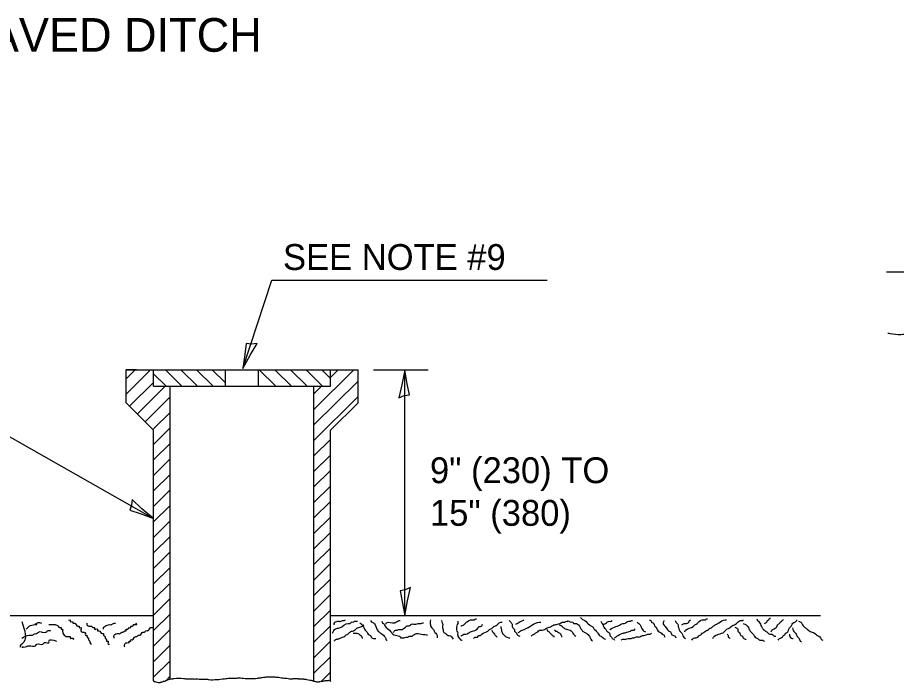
# Model space of a CAD drawing. Extents: x 100768 to 101448, y 100037 to 100477.
# Drawn here: x 101119.1 to 101193.5, y 100299.6 to 100355.9 of the extents above; entities that cross this region are included whole.
import ezdxf

# ---------------------------------------------------------------- set-up
doc = ezdxf.new("R2010")
doc.units = 0
for name, color, linetype in [('Design_PR_Roadway Dimensions', 7, 'Continuous'), ('Design_PR_Roadway Notes', 7, 'Continuous'), ('Landscaping_Elements', 7, 'Continuous'), ('Level 35', 7, 'Continuous'), ('Level 43', 7, 'Continuous'), ('Level 53', 7, 'Continuous'), ('Sheets_General Details', 7, 'Continuous')]:
    doc.layers.add(name, color=color, linetype=linetype)

msp = doc.modelspace()

# ---------------------------------------------------------------- linework, layer by layer
at = {"layer": 'Design_PR_Roadway Notes'}
for p, q in [((101138.195, 100326.165), (101140.627, 100333.65)), ((101140.627, 100333.65), (101163.915, 100333.65)), ((101106.534, 100327.149), (101130.641, 100313.478))]:
    msp.add_line(p, q, dxfattribs=at)
for points in [[(101139.401, 100328.27), (101138.907, 100328.227), (101138.469, 100328.291), (101138.366, 100327.358), (101138.195, 100326.165), (101138.806, 100327.298)], [(101128.821, 100315.081), (101128.764, 100314.589), (101128.613, 100314.172), (101129.507, 100313.885), (101130.642, 100313.478), (101129.653, 100314.303)]]:
    msp.add_lwpolyline(points, close=True, dxfattribs=at)
at = {"layer": 'Landscaping_Elements'}
for p, q in [((101089.192, 100305.252), (101130.639, 100305.252)), ((101145.591, 100305.252), (101187.038, 100305.252))]:
    msp.add_line(p, q, dxfattribs=at)
for points in [[(101119.483, 100304.747), (101119.483, 100302.837), (101119.356, 100302.708), (101119.356, 100302.582)], [(101119.867, 100304.109), (101120.123, 100304.363), (101120.637, 100304.49), (101120.764, 100304.49), (101120.637, 100304.49), (101120.764, 100304.618), (101121.148, 100304.618)], [(101121.789, 100304.49), (101122.303, 100304.49), (101122.557, 100304.363), (101122.687, 100304.237), (101122.814, 100304.237), (101122.814, 100304.109), (101122.944, 100304.109), (101122.944, 100303.979), (101123.455, 100303.473), (101123.581, 100303.473), (101123.581, 100303.347), (101123.839, 100303.347), (101123.839, 100303.218)], [(101123.455, 100304.871), (101123.581, 100304.871), (101123.581, 100304.747), (101123.711, 100304.747), (101123.839, 100304.618), (101123.969, 100304.618), (101124.222, 100304.363), (101124.353, 100304.363), (101124.353, 100304.237), (101124.48, 100304.237), (101124.48, 100303.979), (101124.61, 100303.857), (101124.736, 100303.857), (101124.866, 100303.728), (101124.866, 100303.598), (101124.994, 100303.598), (101124.994, 100303.473), (101125.12, 100303.347), (101125.12, 100303.218), (101125.25, 100303.088), (101125.25, 100302.966), (101125.378, 100302.837)], [(101124.994, 100304.618), (101124.994, 100304.49), (101125.25, 100304.363), (101125.378, 100304.363), (101125.504, 100304.237), (101125.634, 100304.237), (101125.634, 100304.109), (101125.888, 100304.109), (101125.888, 100303.979), (101126.018, 100303.979), (101126.275, 100303.728), (101126.402, 100303.728), (101126.402, 100303.598), (101126.529, 100303.473), (101126.529, 100303.347), (101126.659, 100303.218), (101126.659, 100303.088), (101126.786, 100303.088), (101126.786, 100302.837), (101126.913, 100302.837)], [(101126.402, 100304.109), (101126.402, 100304.237), (101126.529, 100304.363), (101126.913, 100304.49), (101127.043, 100304.49), (101127.3, 100304.618), (101127.427, 100304.618)], [(101127.3, 100303.347), (101127.3, 100303.598), (101127.684, 100303.728), (101127.811, 100303.728), (101127.941, 100303.857), (101128.068, 100303.857), (101128.198, 100303.979), (101128.324, 100303.979), (101128.324, 100304.109), (101128.452, 100304.109), (101128.578, 100304.237), (101128.708, 100304.237), (101128.708, 100304.363), (101128.836, 100304.363), (101128.966, 100304.49), (101129.093, 100304.49), (101129.219, 100304.49), (101129.093, 100304.49), (101129.219, 100304.618)], [(101145.782, 100303.757), (101146.035, 100304.141), (101146.361, 100304.206), (101147.129, 100304.586), (101147.255, 100304.586), (101147.382, 100304.712), (101147.513, 100304.712), (101147.64, 100304.776), (101147.896, 100304.776)], [(101145.912, 100304.46), (101145.912, 100304.586), (101146.231, 100304.776), (101146.485, 100304.776), (101146.615, 100304.841), (101146.745, 100304.841), (101146.871, 100304.906)], [(101148.088, 100304.647), (101148.346, 100304.396), (101148.538, 100304.015), (101148.664, 100303.885), (101148.73, 100303.757), (101148.86, 100303.634), (101148.986, 100303.569), (101149.048, 100303.441), (101149.305, 100303.314), (101149.432, 100303.314)], [(101148.986, 100304.841), (101149.113, 100304.712), (101149.243, 100304.647), (101149.367, 100304.46), (101149.627, 100303.95), (101150.265, 100303.314), (101150.33, 100303.188), (101150.395, 100303.188)], [(101149.946, 100304.776), (101150.011, 100304.647), (101150.138, 100304.525), (101150.203, 100304.396), (101150.714, 100303.885), (101150.779, 100303.757), (101151.546, 100303.376), (101151.546, 100303.314)], [(101150.265, 100304.525), (101150.33, 100304.647), (101151.036, 100304.647), (101151.42, 100304.841), (101151.482, 100304.841)], [(101150.909, 100303.822), (101151.101, 100304.015), (101151.228, 100304.015), (101151.358, 100304.079), (101151.546, 100304.079), (101151.93, 100304.266), (101152.126, 100304.396), (101152.253, 100304.396), (101152.445, 100304.525), (101152.829, 100304.525), (101153.024, 100304.586), (101153.277, 100304.586), (101153.407, 100304.647), (101153.469, 100304.647)], [(101154.045, 100304.906), (101154.045, 100304.46), (101154.175, 100304.206), (101154.302, 100304.079), (101154.432, 100303.822), (101154.559, 100303.695), (101154.624, 100303.569), (101154.624, 100303.376)], [(101155.008, 100304.841), (101155.008, 100304.712), (101155.074, 100304.586), (101155.074, 100304.206), (101155.135, 100304.079), (101155.135, 100303.95), (101155.197, 100303.822), (101155.392, 100303.695), (101155.522, 100303.569), (101155.646, 100303.569), (101155.968, 100303.25)], [(101156.355, 100304.776), (101156.355, 100304.586), (101156.29, 100304.396), (101156.29, 100303.95), (101156.355, 100303.757), (101156.355, 100303.569), (101156.417, 100303.441), (101156.673, 100303.188), (101156.739, 100303.188)], [(101156.609, 100304.396), (101156.865, 100304.46), (101156.993, 100304.586), (101157.634, 100304.906), (101157.764, 100304.906), (101157.89, 100304.97), (101157.956, 100304.97)], [(101156.609, 100303.504), (101156.801, 100303.634), (101156.928, 100303.695), (101157.057, 100303.695), (101157.25, 100303.757), (101157.442, 100303.885), (101158.082, 100304.206), (101158.144, 100304.331), (101158.274, 100304.331), (101158.466, 100304.525)], [(101157.698, 100303.314), (101157.89, 100303.441), (101158.021, 100303.441), (101158.144, 100303.569), (101158.274, 100303.569), (101158.404, 100303.695), (101158.915, 100303.95), (101159.042, 100304.079), (101159.299, 100304.206), (101159.427, 100304.331), (101159.556, 100304.396), (101159.686, 100304.46), (101159.81, 100304.586), (101160.071, 100304.712), (101160.132, 100304.712)], [(101160.708, 100304.841), (101160.838, 100304.712), (101160.965, 100304.46), (101160.965, 100304.331), (101161.03, 100304.206), (101161.156, 100304.079), (101161.156, 100303.95), (101161.287, 100303.822), (101161.352, 100303.695), (101161.476, 100303.569), (101161.606, 100303.504)], [(101161.287, 100304.525), (101161.476, 100304.647), (101161.99, 100304.906)], [(101161.476, 100303.822), (101161.67, 100303.95), (101161.798, 100304.015), (101161.99, 100304.079), (101163.271, 100304.712), (101163.401, 100304.712)], [(101162.569, 100303.504), (101162.695, 100303.634), (101162.823, 100303.695), (101163.018, 100303.822), (101163.141, 100303.885), (101163.271, 100304.015), (101163.401, 100304.015), (101163.785, 100304.141), (101163.912, 100304.206), (101164.104, 100304.266), (101164.488, 100304.46), (101164.807, 100304.525), (101165.002, 100304.586), (101165.256, 100304.712), (101165.386, 100304.712), (101165.578, 100304.776), (101165.705, 100304.776), (101165.705, 100304.841)], [(101165.77, 100304.776), (101165.962, 100304.712), (101166.092, 100304.712), (101166.153, 100304.586), (101166.284, 100304.586), (101166.925, 100303.95), (101167.117, 100303.822), (101167.24, 100303.757), (101167.501, 100303.504), (101167.566, 100303.376), (101167.628, 100303.25), (101167.754, 100303.123)], [(101166.733, 100305.093), (101166.859, 100304.97), (101167.117, 100304.841), (101167.501, 100304.46), (101167.628, 100304.396), (101167.82, 100304.266), (101167.884, 100304.141), (101168.138, 100303.885), (101168.204, 100303.757), (101168.46, 100303.504), (101168.587, 100303.441), (101168.718, 100303.314), (101168.844, 100303.25)], [(101168.46, 100304.776), (101168.587, 100304.586), (101168.652, 100304.396), (101168.718, 100304.266), (101168.844, 100304.141), (101168.974, 100303.95), (101169.231, 100303.695), (101169.231, 100303.569), (101169.358, 100303.441), (101169.423, 100303.314), (101169.551, 100303.25), (101169.615, 100303.188)], [(101168.652, 100304.46), (101168.844, 100304.586), (101169.231, 100304.776), (101169.358, 100304.776), (101169.423, 100304.841)], [(101169.231, 100304.079), (101169.743, 100304.331), (101169.934, 100304.396), (101170.318, 100304.586), (101170.448, 100304.586), (101170.832, 100304.776), (101170.959, 100304.776), (101171.089, 100304.841), (101171.15, 100304.841)], [(101171.534, 100304.712), (101171.792, 100304.46), (101171.984, 100304.079), (101172.114, 100303.95), (101172.241, 100303.885)], [(101172.563, 100304.906), (101172.689, 100304.841), (101172.755, 100304.712), (101172.947, 100304.586), (101173.009, 100304.396), (101173.139, 100304.266), (101173.265, 100304.015), (101173.395, 100303.885), (101173.519, 100303.822), (101173.649, 100303.695), (101173.779, 100303.634), (101173.841, 100303.504), (101173.841, 100303.441)], [(101173.779, 100304.841), (101173.779, 100304.46), (101173.904, 100304.331), (101174.228, 100303.95), (101174.356, 100303.885), (101174.482, 100303.634), (101174.74, 100303.504), (101174.801, 100303.376)], [(101174.74, 100304.841), (101174.801, 100304.712), (101174.931, 100304.586), (101174.996, 100304.46), (101174.996, 100304.331), (101175.062, 100304.141), (101175.188, 100303.885), (101175.315, 100303.757), (101175.507, 100303.376), (101175.637, 100303.314)], [(101175.315, 100304.46), (101175.507, 100304.586), (101175.637, 100304.586), (101175.894, 100304.712), (101175.956, 100304.841), (101176.086, 100304.906)], [(101175.572, 100303.885), (101175.637, 100304.015), (101176.278, 100304.331), (101176.405, 100304.46), (101176.532, 100304.525), (101176.661, 100304.647), (101177.173, 100304.906), (101177.303, 100304.906), (101177.43, 100304.97), (101177.495, 100304.97)], [(101176.147, 100303.188), (101176.405, 100303.376), (101176.532, 100303.376), (101176.661, 100303.441), (101176.789, 100303.569), (101176.916, 100303.634), (101177.046, 100303.757), (101177.173, 100303.822), (101177.303, 100303.95), (101177.495, 100304.015), (101177.622, 100304.141), (101177.878, 100304.266), (101178.006, 100304.396), (101178.132, 100304.46), (101178.262, 100304.525), (101178.454, 100304.647), (101178.968, 100304.906), (101179.095, 100304.906)], [(101177.944, 100303.314), (101178.006, 100303.441), (101178.903, 100303.885), (101179.161, 100304.141), (101179.353, 100304.206), (101179.479, 100304.331), (101179.863, 100304.525), (101179.993, 100304.647), (101180.377, 100304.841), (101180.504, 100304.841), (101180.504, 100304.906)], [(101180.504, 100304.586), (101180.761, 100304.46), (101180.891, 100304.331), (101181.083, 100303.95), (101181.336, 100303.695), (101181.467, 100303.504), (101181.594, 100303.376), (101181.724, 100303.314), (101181.916, 100303.188), (101182.108, 100303.188), (101182.235, 100303.123), (101182.3, 100303.06)], [(101181.659, 100304.97), (101181.724, 100304.841), (101181.851, 100304.712), (101182.043, 100304.331), (101182.17, 100304.141), (101182.3, 100304.015), (101182.492, 100303.885), (101182.619, 100303.757), (101182.749, 100303.695), (101182.875, 100303.695), (101183.067, 100303.569), (101183.195, 100303.504), (101183.259, 100303.504)], [(101182.3, 100304.586), (101182.492, 100304.712), (101182.557, 100304.841), (101182.681, 100304.906), (101182.749, 100305.031), (101182.811, 100305.031)], [(101182.875, 100303.885), (101183.003, 100304.079), (101183.133, 100304.141), (101183.389, 100304.396), (101183.451, 100304.525), (101183.578, 100304.586), (101183.643, 100304.712), (101183.773, 100304.776), (101183.835, 100304.906), (101183.9, 100304.906)], [(101183.451, 100303.188), (101183.578, 100303.314), (101183.835, 100303.441), (101183.9, 100303.569), (101184.028, 100303.634), (101184.092, 100303.757), (101184.222, 100303.822), (101184.414, 100304.206), (101184.542, 100304.331), (101184.606, 100304.46), (101184.86, 100304.712), (101184.99, 100304.776), (101185.052, 100304.906)], [(101185.182, 100304.776), (101185.439, 100304.647), (101185.566, 100304.396), (101185.693, 100304.266), (101185.885, 100304.141), (101186.015, 100304.015), (101186.656, 100303.695), (101186.783, 100303.569), (101186.91, 100303.504), (101187.04, 100303.376), (101187.105, 100303.25), (101187.232, 100303.188)], [(101119.483, 100303.347), (101120.123, 100303.598), (101120.381, 100303.598), (101120.637, 100303.728), (101120.764, 100303.728), (101120.891, 100303.857), (101121.535, 100303.857), (101121.662, 100303.979), (101121.92, 100303.979)], [(101128.198, 100302.582), (101128.198, 100302.837), (101128.452, 100302.966), (101128.578, 100302.966), (101128.578, 100303.088), (101128.708, 100303.088), (101128.708, 100303.218), (101128.836, 100303.218), (101129.093, 100303.473), (101129.219, 100303.473), (101129.35, 100303.598), (101129.477, 100303.598), (101129.733, 100303.857), (101129.863, 100303.857), (101129.991, 100303.979), (101130.117, 100303.979), (101130.375, 100304.237), (101130.631, 100304.237)], [(101145.912, 100303.123), (101146.101, 100303.25), (101146.361, 100303.314), (101146.615, 100303.441), (101146.807, 100303.504), (101146.933, 100303.634), (101147.063, 100303.695), (101147.193, 100303.822), (101147.448, 100303.95), (101147.64, 100304.015), (101147.77, 100304.141), (101147.896, 100304.206), (101148.088, 100304.266), (101148.216, 100304.331), (101148.41, 100304.46)], [(101147.513, 100303.757), (101147.832, 100303.757), (101148.088, 100303.634), (101148.216, 100303.504), (101148.28, 100303.376), (101148.346, 100303.376)], [(101151.612, 100303.376), (101151.804, 100303.376), (101151.996, 100303.441), (101152.126, 100303.441), (101152.253, 100303.504), (101152.445, 100303.504), (101152.637, 100303.634), (101153.727, 100303.634), (101153.791, 100303.634)], [(101159.237, 100304.015), (101159.299, 100303.885), (101159.427, 100303.757), (101159.491, 100303.634), (101159.686, 100303.441)], [(101160.005, 100304.331), (101160.005, 100304.206), (101160.071, 100304.079), (101160.071, 100303.95), (101160.197, 100303.695), (101160.324, 100303.569), (101160.708, 100303.376), (101160.773, 100303.376)], [(101163.912, 100304.079), (101163.977, 100303.95), (101164.104, 100303.885), (101164.169, 100303.757), (101164.296, 100303.695), (101164.361, 100303.569), (101164.488, 100303.504), (101164.488, 100303.441)], [(101164.554, 100304.079), (101164.618, 100303.95), (101164.746, 100303.95), (101164.872, 100303.822), (101165.002, 100303.757), (101165.129, 100303.504), (101165.194, 100303.441)], [(101164.937, 100304.46), (101165.129, 100304.396), (101165.321, 100304.206), (101165.451, 100304.141), (101165.643, 100304.079), (101166.027, 100303.885), (101166.092, 100303.757), (101166.345, 100303.504)], [(101169.615, 100303.376), (101169.807, 100303.504), (101170.318, 100303.757), (101170.575, 100303.822), (101170.959, 100303.95), (101171.089, 100304.015), (101171.216, 100304.015), (101171.342, 100304.079), (101171.342, 100304.141)], [(101170.191, 100303.188), (101170.318, 100303.25), (101170.575, 100303.25), (101170.767, 100303.314), (101171.02, 100303.314), (101171.15, 100303.376), (101171.281, 100303.376), (101171.408, 100303.441), (101171.664, 100303.441), (101171.857, 100303.504), (101171.984, 100303.569), (101172.114, 100303.569), (101172.498, 100303.695), (101172.625, 100303.695), (101172.755, 100303.757)], [(101179.798, 100304.266), (101179.928, 100304.206), (101180.059, 100304.079), (101180.059, 100303.95), (101180.185, 100303.822), (101180.312, 100303.569), (101180.442, 100303.504), (101180.504, 100303.376), (101180.761, 100303.25)], [(101184.668, 100304.206), (101184.86, 100303.822), (101184.99, 100303.695), (101185.117, 100303.441), (101185.248, 100303.314), (101185.374, 100303.06), (101185.439, 100303.06)], [(101119.613, 100302.582), (101119.483, 100302.582), (101119.613, 100302.582), (101120.123, 100302.708), (101120.637, 100302.708), (101120.764, 100302.837), (101121.278, 100302.837), (101121.405, 100302.966), (101121.789, 100302.966), (101121.789, 100303.088), (101122.43, 100303.088)], [(101179.161, 100303.695), (101179.225, 100303.569), (101179.225, 100303.441), (101179.353, 100303.376), (101179.415, 100303.314)], [(101184.414, 100303.695), (101184.414, 100303.569), (101184.668, 100303.314), (101184.734, 100303.314)]]:
    msp.add_spline(points, degree=3, dxfattribs=at)
at = {"layer": 'Level 35'}
for points in [[(101198.018, 100328.188), (101196.544, 100328.461), (101195.184, 100329.097), (101193.824, 100329.017), (101192.946, 100329.097), (101192.739, 100329.136)], [(101130.693, 100299.69), (101130.83, 100299.652), (101131.048, 100299.608), (101131.181, 100299.608), (101131.269, 100299.628), (101131.399, 100299.652), (101131.487, 100299.693), (101131.574, 100299.717), (101131.75, 100299.801), (101131.839, 100299.825), (101131.969, 100299.869), (101132.144, 100299.91), (101132.252, 100299.91), (101132.366, 100299.933), (101133.152, 100299.933), (101133.325, 100299.91), (101133.894, 100299.91), (101134.027, 100299.893), (101134.379, 100299.893), (101134.575, 100299.869), (101135.189, 100299.869), (101135.319, 100299.848), (101135.977, 100299.848), (101136.634, 100299.91), (101137.096, 100299.956), (101137.555, 100299.956), (101137.772, 100299.977), (101137.994, 100299.977), (101138.234, 100299.956), (101139.396, 100299.956), (101139.698, 100300.001), (101139.832, 100300.021), (101140.008, 100300.045), (101140.183, 100300.065), (101140.378, 100300.065), (101140.531, 100300.085), (101140.71, 100300.065), (101140.883, 100300.065), (101141.081, 100300.045), (101141.321, 100300.021), (101141.54, 100299.977), (101141.738, 100299.956), (101141.913, 100299.956), (101142.135, 100299.91), (101142.372, 100299.91), (101142.483, 100299.933), (101142.568, 100299.933), (101142.678, 100299.933), (101142.789, 100299.933), (101142.877, 100299.91), (101143.049, 100299.91), (101143.14, 100299.893), (101143.315, 100299.893), (101143.4, 100299.869), (101143.511, 100299.869), (101143.599, 100299.848), (101143.863, 100299.801), (101143.973, 100299.784), (101144.061, 100299.76), (101144.169, 100299.717), (101144.256, 100299.693), (101144.39, 100299.675), (101144.474, 100299.652), (101144.585, 100299.652), (101144.672, 100299.675), (101144.779, 100299.693), (101144.893, 100299.693), (101145.222, 100299.76), (101145.352, 100299.76), (101145.482, 100299.784), (101145.594, 100299.69)]]:
    msp.add_spline(points, degree=3, dxfattribs=at)
at = {"layer": 'Level 43'}
for p, q in [((101203.607, 100334.309), (101192.63, 100334.309)), ((101149.225, 100326.052), (101153.863, 100326.052)), ((101151.875, 100305.251), (101151.875, 100326.051))]:
    msp.add_line(p, q, dxfattribs=at)
for points in [[(101151.378, 100323.677), (101151.835, 100323.87), (101152.272, 100323.945), (101152.08, 100324.863), (101151.875, 100326.051), (101151.645, 100324.784)], [(101152.372, 100307.626), (101151.915, 100307.433), (101151.478, 100307.358), (101151.67, 100306.439), (101151.875, 100305.251), (101152.105, 100306.518)]]:
    msp.add_lwpolyline(points, close=True, dxfattribs=at)
at = {"layer": 'Level 53'}
for p, q in [((101128.305, 100325.295), (101129.064, 100326.051)), ((101128.305, 100323.985), (101130.384, 100326.051)), ((101133.036, 100324.659), (101131.63, 100326.051)), ((101134.356, 100324.659), (101132.954, 100326.051)), ((101135.677, 100324.659), (101134.275, 100326.051)), ((101136.715, 100324.943), (101135.596, 100326.051)), ((101140.967, 100324.659), (101139.562, 100326.052)), ((101142.288, 100324.659), (101140.885, 100326.051)), ((101143.612, 100324.659), (101142.207, 100326.051)), ((101144.936, 100324.659), (101143.53, 100326.051)), ((101144.191, 100322.699), (101147.568, 100326.051)), ((101145.594, 100325.315), (101144.854, 100326.051)), ((101145.594, 100325.404), (101146.247, 100326.051)), ((101131.711, 100324.659), (101130.642, 100325.723)), ((101128.605, 100322.969), (101130.642, 100324.993)), ((101129.262, 100322.315), (101131.627, 100324.659)), ((101144.191, 100321.389), (101147.932, 100325.099)), ((101144.191, 100324.012), (101144.845, 100324.659)), ((101129.925, 100321.659), (101132.044, 100323.759)), ((101144.191, 100320.073), (101147.932, 100323.786)), ((101130.642, 100321.059), (101132.044, 100322.45)), ((101130.642, 100319.743), (101132.044, 100321.135)), ((101144.191, 100318.764), (101145.594, 100320.156)), ((101130.642, 100318.43), (101132.044, 100319.822)), ((101144.191, 100317.451), (101145.594, 100318.84)), ((101130.642, 100317.118), (101132.044, 100318.509)), ((101130.642, 100315.808), (101132.044, 100317.2)), ((101144.191, 100316.138), (101145.594, 100317.53)), ((101130.642, 100314.495), (101132.044, 100315.887)), ((101144.191, 100314.827), (101145.594, 100316.218)), ((101144.191, 100313.516), (101145.594, 100314.908)), ((101130.642, 100313.182), (101132.044, 100314.574)), ((101144.191, 100312.204), (101145.594, 100313.595)), ((101130.642, 100311.873), (101132.044, 100313.265)), ((101130.642, 100310.56), (101132.044, 100311.952)), ((101144.191, 100310.892), (101145.594, 100312.283)), ((101130.642, 100309.247), (101132.044, 100310.639)), ((101144.191, 100309.582), (101145.594, 100310.973)), ((101130.642, 100307.93), (101132.044, 100309.321)), ((101144.191, 100308.263), (101145.594, 100309.655)), ((101144.191, 100306.95), (101145.594, 100308.342)), ((101130.642, 100306.617), (101132.044, 100308.008)), ((101144.191, 100305.638), (101145.594, 100307.03)), ((101130.642, 100305.304), (101132.044, 100306.695)), ((101130.642, 100303.988), (101132.044, 100305.38)), ((101144.191, 100304.322), (101145.594, 100305.714)), ((101130.642, 100302.673), (101132.044, 100304.065)), ((101144.191, 100303.007), (101145.594, 100304.398)), ((101144.191, 100301.691), (101145.594, 100303.083)), ((101130.642, 100301.357), (101132.044, 100302.749)), ((101144.191, 100300.379), (101145.594, 100301.771)), ((101130.642, 100300.045), (101132.044, 100301.436)), ((101131.695, 100299.775), (101132.044, 100300.121)), ((101144.825, 100299.693), (101145.594, 100300.458)), ((101130.699, 100299.687), (101130.642, 100299.755))]:
    msp.add_line(p, q, dxfattribs=at)
at = {"layer": 'Sheets_General Details'}
for p, q in [((101128.305, 100323.267), (101128.305, 100326.051)), ((101129.203, 100326.052), (101128.306, 100326.052)), ((101128.306, 100326.052), (101147.933, 100326.052)), ((101130.642, 100324.659), (101130.642, 100326.051)), ((101136.715, 100324.659), (101136.715, 100326.051)), ((101139.519, 100324.659), (101139.519, 100326.051)), ((101145.594, 100324.659), (101145.594, 100326.051)), ((101147.932, 100323.267), (101147.932, 100326.051)), ((101130.642, 100324.659), (101145.594, 100324.659)), ((101132.044, 100299.886), (101132.044, 100324.659)), ((101144.191, 100299.71), (101144.191, 100324.659)), ((101130.642, 100320.947), (101128.305, 100323.267)), ((101145.594, 100320.947), (101147.932, 100323.267)), ((101130.642, 100299.755), (101130.642, 100320.947)), ((101145.594, 100299.69), (101145.594, 100320.947))]:
    msp.add_line(p, q, dxfattribs=at)

# ---------------------------------------------------------------- texts
at = {"layer": 'Design_PR_Roadway Dimensions'}
for s, p in [('9" (230) TO', (101154.012, 100316.462)), ('15" (380)', (101154.012, 100312.853))]:
    msp.add_text(s, height=2.185, dxfattribs=at).set_placement(p)
at = {"layer": 'Design_PR_Roadway Notes'}
for s, height, p in [('SEWERS CROSSING UNDER PAVEMENT AND PAVED DITCH', 2.85, (101029.459, 100352.968)), ('SEE NOTE #9', 2.185, (101141.582, 100334.506))]:
    msp.add_text(s, height=height, dxfattribs=at).set_placement(p)

doc.saveas('drawing.dxf')
